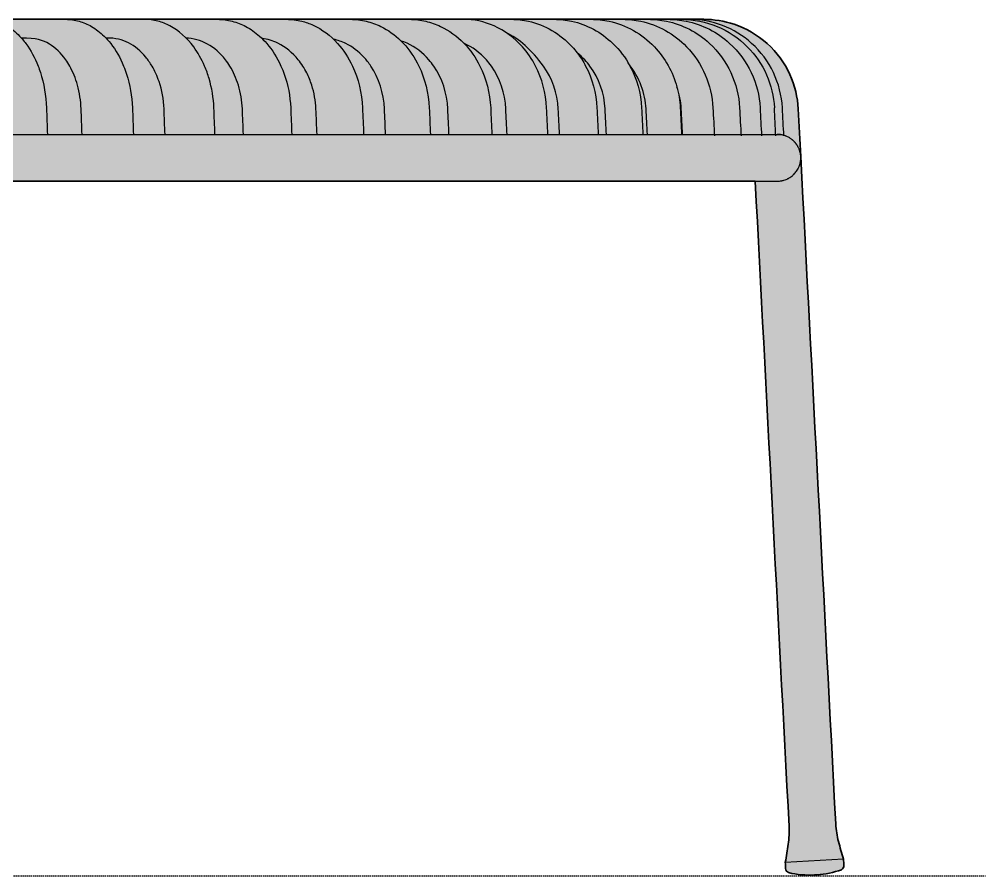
# Model space of a CAD drawing. Header units: millimetres. Extents: x -660 to 3082, y -1324 to 861.
# Drawn here: x 525 to 1042, y 0 to 458 of the extents above; entities that cross this region are included whole.
import ezdxf

# ---------------------------------------------------------------- set-up
doc = ezdxf.new("R2010")
doc.units = ezdxf.units.MM
doc.linetypes.add('Dots', pattern=[1, 0, -1])
doc.layers.add('Blocks', color=7, linetype='Continuous')
doc.layers.add('Blocks$Fill', color=7, linetype='Continuous', true_color=0xffffff)
for name, color, linetype, lineweight, true_color in [('Blocks$Inner', 7, 'Continuous', 25, 0x007f00), ('Blocks$Outline', 7, 'Continuous', 35, 0xff3f3f), ('Groud', 7, 'Dots', 25, 0x243775)]:
    doc.layers.add(name, color=color, linetype=linetype, lineweight=lineweight, true_color=true_color)

# ---------------------------------------------------------------- blocks, each defined once
blk = doc.blocks.new('Palissade Park Bench w Middle Leg Side')
at = {"layer": 'Blocks$Fill'}
h = blk.add_hatch(color=256, dxfattribs=at)
h.paths.add_polyline_path([(912.81, 7.1), (912.99, 3.75), (912.99, 3.71), (913, 3.67), (913, 3.62), (913.01, 3.58), (913.01, 3.54), (913.02, 3.49), (913.03, 3.45), (913.03, 3.41), (913.04, 3.37), (913.05, 3.32), (913.06, 3.28), (913.07, 3.24), (913.09, 3.2), (913.1, 3.16), (913.11, 3.12), (913.13, 3.08), (913.14, 3.04), (913.16, 2.99), (913.17, 2.95), (913.19, 2.92), (913.21, 2.88), (913.23, 2.84), (913.25, 2.8), (913.27, 2.76), (913.31, 2.68), (913.35, 2.61), (913.4, 2.54), (913.45, 2.47), (913.5, 2.4), (913.56, 2.33), (913.61, 2.26), (913.67, 2.2), (913.7, 2.17), (913.73, 2.14), (913.76, 2.11), (913.79, 2.08), (913.83, 2.05), (913.86, 2.02), (913.89, 1.99), (913.93, 1.97), (913.96, 1.94), (914, 1.91), (914.03, 1.89), (914.07, 1.86), (914.1, 1.84), (914.14, 1.82), (914.18, 1.79), (914.21, 1.77), (914.25, 1.75), (914.29, 1.73), (914.33, 1.71), (914.37, 1.69), (914.41, 1.67), (914.45, 1.66), (914.49, 1.64), (914.53, 1.62), (915.38, 1.42), (916.24, 1.24), (917.1, 1.08), (917.97, 0.93), (918.83, 0.8), (919.7, 0.68), (920.57, 0.58), (921.45, 0.5), (922.32, 0.44), (923.2, 0.39), (924.07, 0.35), (924.95, 0.33), (925.83, 0.33), (926.71, 0.35), (927.58, 0.38), (928.46, 0.43), (929.62, 0.49), (929.62, 0.49), (929.68, 0.5), (930.52, 0.55), (931.36, 0.62), (932.2, 0.71), (933.04, 0.81), (933.87, 0.93), (934.71, 1.06), (935.54, 1.2), (936.36, 1.36), (937.19, 1.54), (938.01, 1.73), (938.83, 1.94), (939.64, 2.16), (940.45, 2.39), (941.26, 2.64), (942.06, 2.91), (942.85, 3.19), (942.89, 3.21), (942.93, 3.23), (942.97, 3.25), (943, 3.27), (943.04, 3.3), (943.08, 3.32), (943.11, 3.35), (943.15, 3.37), (943.18, 3.4), (943.22, 3.42), (943.25, 3.45), (943.28, 3.48), (943.32, 3.51), (943.35, 3.54), (943.38, 3.57), (943.41, 3.6), (943.44, 3.63), (943.47, 3.66), (943.5, 3.69), (943.53, 3.72), (943.56, 3.75), (943.59, 3.79), (943.61, 3.82), (943.64, 3.86), (943.69, 3.92), (943.74, 4), (943.79, 4.07), (943.83, 4.14), (943.87, 4.22), (943.91, 4.3), (943.95, 4.38), (943.98, 4.46), (944, 4.5), (944.01, 4.54), (944.03, 4.58), (944.04, 4.62), (944.05, 4.66), (944.06, 4.7), (944.07, 4.74), (944.08, 4.79), (944.09, 4.83), (944.1, 4.87), (944.11, 4.91), (944.12, 4.96), (944.13, 5), (944.13, 5.04), (944.14, 5.09), (944.14, 5.13), (944.14, 5.17), (944.15, 5.22), (944.15, 5.26), (944.15, 5.3), (944.15, 5.35), (944.15, 5.39), (944.15, 5.43), (944.14, 5.48), (943.96, 8.84), (943.22, 11.19), (941.26, 18.22), (940.97, 19.37), (940.71, 20.53), (940.48, 21.69), (940.28, 22.87), (940.11, 24.05), (939.96, 25.25), (939.85, 26.45), (939.77, 27.66), (921.07, 384.62), (919.73, 410.17), (919.65, 411.34), (919.55, 412.51), (919.42, 413.68), (919.27, 414.85), (919.08, 416.01), (918.87, 417.17), (918.63, 418.33), (918.36, 419.48), (918.07, 420.63), (917.75, 421.78), (917.4, 422.92), (917.02, 424.06), (916.61, 425.19), (916.17, 426.32), (915.71, 427.44), (915.21, 428.55), (914.66, 429.71), (914.08, 430.86), (913.48, 431.99), (912.84, 433.11), (912.18, 434.21), (911.49, 435.29), (910.77, 436.35), (910.02, 437.4), (909.25, 438.42), (908.45, 439.43), (907.62, 440.42), (906.77, 441.39), (905.89, 442.34), (904.98, 443.26), (904.05, 444.17), (903.09, 445.06), (902.11, 445.92), (901.11, 446.75), (900.09, 447.55), (899.05, 448.33), (898, 449.08), (896.93, 449.8), (895.85, 450.49), (894.75, 451.15), (893.63, 451.78), (892.5, 452.39), (891.35, 452.96), (890.19, 453.51), (889.01, 454.02), (887.82, 454.51), (886.62, 454.96), (885.4, 455.39), (884.41, 455.71), (883.42, 456.01), (882.42, 456.29), (881.42, 456.55), (880.41, 456.79), (879.41, 457.01), (878.4, 457.2), (877.39, 457.38), (876.38, 457.53), (875.37, 457.66), (874.36, 457.77), (873.35, 457.87), (872.34, 457.94), (871.32, 457.99), (870.31, 458.02), (869.3, 458.03), (861.67, 458.03), (861.38, 458.03), (857.6, 458.03), (857.29, 458.03), (850.3, 458.03), (849.98, 458.03), (839.8, 458.03), (839.49, 458.03), (833.67, 458.03), (826.15, 458.03), (825.85, 458.03), (818.6, 458.03), (809.08, 458.03), (789.23, 458.03), (779.2, 458.03), (766.65, 458.03), (766.37, 458.03), (754.98, 458.03), (740.81, 458.03), (740.54, 458.03), (727.83, 458.03), (680.31, 458.03), (646.07, 458.03), (629.61, 458.03), (609.45, 458.03), (609.2, 458.03), (569.81, 458.03), (551.07, 458.03), (528.22, 458.03), (527.99, 458.03), (508.19, 458.03), (484.08, 458.03), (483.87, 458.03), (463.06, 458.03), (437.76, 458.03), (437.57, 458.03), (366.55, 458.03), (339.1, 458.03), (338.92, 458.03), (96.14, 458.03), (95.7, 458.02), (95.25, 458.01), (94.81, 457.99), (94.37, 457.96), (93.93, 457.92), (93.49, 457.87), (93.05, 457.81), (92.61, 457.74), (92.18, 457.67), (91.75, 457.59), (91.31, 457.49), (90.88, 457.39), (90.46, 457.28), (90.03, 457.17), (89.6, 457.04), (89.18, 456.91), (88.78, 456.77), (88.38, 456.63), (87.98, 456.48), (87.58, 456.32), (87.19, 456.16), (86.8, 455.98), (86.04, 455.62), (85.28, 455.23), (84.54, 454.82), (83.81, 454.38), (83.1, 453.91), (82.55, 453.53), (82.01, 453.14), (81.47, 452.73), (80.95, 452.31), (80.43, 451.87), (79.93, 451.42), (79.43, 450.97), (78.95, 450.5), (78.41, 449.95), (77.88, 449.39), (77.37, 448.82), (76.87, 448.24), (76.37, 447.64), (75.89, 447.03), (75.42, 446.41), (74.96, 445.77), (74.42, 444.99), (73.9, 444.18), (73.18, 443.03), (72.5, 441.84), (71.87, 440.66), (71.26, 439.45), (70.68, 438.21), (70.12, 436.95), (69.58, 435.61), (69.06, 434.25), (68.38, 432.29), (67.76, 430.28), (67.19, 428.23), (66.68, 426.13), (66.25, 424.11), (65.86, 422.06), (65.53, 419.98), (65.25, 417.88), (65.04, 415.89), (64.87, 413.88), (64.75, 411.87), (64.67, 409.84), (54.65, 27.33), (54.6, 26.13), (54.52, 24.94), (54.41, 23.75), (54.27, 22.56), (54.1, 21.38), (53.9, 20.21), (53.67, 19.04), (51.12, 8.37), (51.05, 4.99), (51.05, 4.95), (51.05, 4.91), (51.05, 4.86), (51.05, 4.82), (51.06, 4.78), (51.06, 4.73), (51.06, 4.69), (51.07, 4.65), (51.07, 4.6), (51.08, 4.56), (51.09, 4.52), (51.09, 4.48), (51.1, 4.43), (51.11, 4.39), (51.12, 4.35), (51.13, 4.31), (51.15, 4.26), (51.16, 4.22), (51.17, 4.18), (51.19, 4.14), (51.2, 4.1), (51.22, 4.06), (51.23, 4.02), (51.25, 3.98), (51.29, 3.9), (51.32, 3.82), (51.37, 3.75), (51.41, 3.67), (51.46, 3.6), (51.5, 3.53), (51.56, 3.46), (51.61, 3.39), (51.64, 3.36), (51.67, 3.32), (51.69, 3.29), (51.72, 3.26), (51.75, 3.23), (51.78, 3.2), (51.81, 3.17), (51.85, 3.14), (51.88, 3.11), (51.91, 3.08), (51.94, 3.05), (51.98, 3.03), (52.01, 3), (52.05, 2.97), (52.08, 2.95), (52.12, 2.92), (52.15, 2.9), (52.19, 2.88), (52.23, 2.85), (52.26, 2.83), (52.3, 2.81), (52.34, 2.79), (52.38, 2.77), (52.42, 2.75), (53.22, 2.5), (54.03, 2.26), (54.85, 2.04), (55.66, 1.83), (56.48, 1.64), (57.31, 1.46), (58.14, 1.29), (58.97, 1.15), (59.8, 1.01), (60.63, 0.89), (61.47, 0.79), (62.31, 0.7), (63.15, 0.63), (63.99, 0.57), (64.83, 0.53), (65.67, 0.51), (65.67, 0.51), (65.74, 0.5), (66.9, 0.48), (67.78, 0.46), (68.65, 0.46), (69.53, 0.47), (70.41, 0.5), (71.28, 0.55), (72.16, 0.61), (73.03, 0.69), (73.9, 0.79), (74.77, 0.9), (75.64, 1.03), (76.51, 1.17), (77.37, 1.33), (78.23, 1.51), (79.08, 1.7), (79.93, 1.91), (80.78, 2.14), (80.82, 2.16), (80.86, 2.17), (80.9, 2.19), (80.94, 2.21), (80.98, 2.23), (81.02, 2.25), (81.05, 2.28), (81.09, 2.3), (81.13, 2.32), (81.16, 2.35), (81.2, 2.37), (81.23, 2.4), (81.27, 2.42), (81.3, 2.45), (81.34, 2.47), (81.37, 2.5), (81.4, 2.53), (81.44, 2.56), (81.47, 2.59), (81.5, 2.62), (81.53, 2.65), (81.56, 2.68), (81.59, 2.71), (81.62, 2.74), (81.67, 2.81), (81.73, 2.88), (81.78, 2.95), (81.83, 3.02), (81.88, 3.09), (81.92, 3.16), (81.96, 3.24), (82, 3.32), (82.02, 3.36), (82.04, 3.4), (82.06, 3.44), (82.07, 3.48), (82.09, 3.52), (82.1, 3.56), (82.12, 3.6), (82.13, 3.64), (82.14, 3.68), (82.16, 3.72), (82.17, 3.76), (82.18, 3.81), (82.19, 3.85), (82.2, 3.89), (82.21, 3.93), (82.21, 3.98), (82.22, 4.02), (82.23, 4.06), (82.23, 4.1), (82.24, 4.15), (82.24, 4.19), (82.24, 4.23), (82.24, 4.28), (82.24, 4.32), (82.32, 7.67), (82.32, 7.67), (82.13, 7.67), (80.38, 17.17), (80.18, 18.35), (80.01, 19.53), (79.87, 20.72), (79.76, 21.91), (79.68, 23.1), (79.64, 24.29), (79.62, 25.48), (79.64, 26.67), (88.67, 371.46), (285.71, 371.46), (294.75, 26.67), (294.76, 25.48), (294.75, 24.28), (294.7, 23.09), (294.62, 21.9), (294.51, 20.71), (294.37, 19.52), (294.2, 18.34), (294, 17.17), (292.16, 7.49), (292.24, 4.14), (292.25, 4.1), (292.25, 4.05), (292.25, 4.01), (292.25, 3.97), (292.26, 3.92), (292.26, 3.88), (292.27, 3.84), (292.28, 3.79), (292.28, 3.75), (292.29, 3.71), (292.3, 3.67), (292.31, 3.62), (292.32, 3.58), (292.34, 3.54), (292.35, 3.5), (292.36, 3.46), (292.37, 3.42), (292.39, 3.38), (292.4, 3.34), (292.42, 3.3), (292.44, 3.26), (292.45, 3.22), (292.47, 3.18), (292.49, 3.14), (292.53, 3.06), (292.57, 2.99), (292.62, 2.91), (292.66, 2.84), (292.71, 2.77), (292.77, 2.7), (292.82, 2.63), (292.88, 2.57), (292.91, 2.53), (292.94, 2.5), (292.97, 2.47), (293, 2.44), (293.03, 2.41), (293.06, 2.38), (293.09, 2.35), (293.13, 2.33), (293.16, 2.3), (293.19, 2.27), (293.23, 2.25), (293.26, 2.22), (293.3, 2.19), (293.34, 2.17), (293.37, 2.15), (293.41, 2.12), (293.45, 2.1), (293.48, 2.08), (293.52, 2.06), (293.56, 2.04), (293.6, 2.02), (293.64, 2), (293.68, 1.98), (293.72, 1.96), (294.57, 1.74), (295.42, 1.54), (296.28, 1.35), (297.14, 1.17), (298, 1.02), (298.86, 0.88), (299.73, 0.75), (300.6, 0.64), (301.48, 0.55), (302.35, 0.48), (303.22, 0.42), (304.1, 0.38), (304.98, 0.35), (305.85, 0.34), (306.73, 0.35), (307.61, 0.37), (308.77, 0.4), (308.77, 0.4), (308.83, 0.4), (309.68, 0.43), (310.52, 0.48), (311.36, 0.54), (312.2, 0.62), (313.04, 0.71), (313.87, 0.81), (314.71, 0.94), (315.54, 1.07), (316.37, 1.23), (317.19, 1.39), (318.02, 1.58), (318.84, 1.77), (319.65, 1.98), (320.47, 2.21), (321.27, 2.45), (322.08, 2.71), (322.12, 2.73), (322.15, 2.75), (322.19, 2.77), (322.23, 2.79), (322.27, 2.81), (322.31, 2.84), (322.34, 2.86), (322.38, 2.88), (322.41, 2.91), (322.45, 2.93), (322.48, 2.96), (322.52, 2.99), (322.55, 3.01), (322.58, 3.04), (322.62, 3.07), (322.65, 3.1), (322.68, 3.13), (322.71, 3.16), (322.74, 3.19), (322.77, 3.22), (322.8, 3.25), (322.83, 3.29), (322.86, 3.32), (322.88, 3.35), (322.94, 3.42), (322.99, 3.49), (323.04, 3.56), (323.08, 3.64), (323.13, 3.71), (323.17, 3.79), (323.21, 3.87), (323.24, 3.94), (323.26, 3.98), (323.27, 4.02), (323.29, 4.06), (323.3, 4.11), (323.32, 4.15), (323.33, 4.19), (323.34, 4.23), (323.35, 4.27), (323.37, 4.31), (323.38, 4.36), (323.38, 4.4), (323.39, 4.44), (323.4, 4.48), (323.41, 4.53), (323.41, 4.57), (323.42, 4.61), (323.42, 4.65), (323.43, 4.7), (323.43, 4.74), (323.43, 4.78), (323.43, 4.83), (323.44, 4.87), (323.44, 4.92), (323.43, 4.96), (323.35, 8.33), (320.98, 17.87), (320.71, 19.04), (320.48, 20.21), (320.28, 21.39), (320.11, 22.57), (319.97, 23.76), (319.86, 24.95), (319.78, 26.14), (319.74, 27.33), (310.72, 371.46), (452.63, 371.46), (434.61, 27.66), (434.53, 26.45), (434.42, 25.25), (434.28, 24.05), (434.11, 22.87), (433.91, 21.69), (433.67, 20.53), (433.41, 19.37), (433.12, 18.22), (431.85, 13.53), (431.16, 11.19), (430.43, 8.84), (430.24, 5.48), (430.24, 5.43), (430.24, 5.39), (430.24, 5.35), (430.24, 5.3), (430.24, 5.26), (430.24, 5.22), (430.24, 5.17), (430.24, 5.13), (430.25, 5.09), (430.25, 5.04), (430.26, 5), (430.27, 4.96), (430.27, 4.91), (430.28, 4.87), (430.29, 4.83), (430.3, 4.79), (430.31, 4.74), (430.32, 4.7), (430.33, 4.66), (430.35, 4.62), (430.36, 4.58), (430.37, 4.54), (430.39, 4.5), (430.4, 4.46), (430.44, 4.38), (430.47, 4.3), (430.51, 4.22), (430.55, 4.14), (430.6, 4.07), (430.64, 4), (430.69, 3.92), (430.74, 3.86), (430.77, 3.82), (430.8, 3.79), (430.83, 3.75), (430.85, 3.72), (430.88, 3.69), (430.91, 3.66), (430.94, 3.63), (430.97, 3.6), (431, 3.57), (431.04, 3.54), (431.07, 3.51), (431.1, 3.48), (431.13, 3.45), (431.17, 3.42), (431.2, 3.4), (431.24, 3.37), (431.27, 3.35), (431.31, 3.32), (431.34, 3.3), (431.38, 3.27), (431.42, 3.25), (431.46, 3.23), (431.49, 3.21), (431.53, 3.19), (432.33, 2.91), (433.13, 2.64), (433.93, 2.39), (434.74, 2.16), (435.56, 1.94), (436.37, 1.73), (437.2, 1.54), (438.02, 1.36), (438.85, 1.2), (439.68, 1.06), (440.51, 0.93), (441.35, 0.81), (442.18, 0.71), (443.02, 0.62), (443.86, 0.55), (444.7, 0.5), (444.7, 0.5), (444.77, 0.49), (445.93, 0.43), (446.8, 0.38), (447.68, 0.35), (448.56, 0.33), (449.43, 0.33), (450.31, 0.35), (451.19, 0.39), (452.06, 0.44), (452.94, 0.5), (453.81, 0.58), (454.68, 0.68), (455.55, 0.8), (456.42, 0.93), (457.28, 1.08), (458.14, 1.24), (459, 1.42), (459.86, 1.62), (459.9, 1.64), (459.94, 1.66), (459.98, 1.67), (460.02, 1.69), (460.06, 1.71), (460.1, 1.73), (460.13, 1.75), (460.17, 1.77), (460.21, 1.79), (460.25, 1.82), (460.28, 1.84), (460.32, 1.86), (460.35, 1.89), (460.39, 1.91), (460.42, 1.94), (460.46, 1.97), (460.49, 1.99), (460.53, 2.02), (460.56, 2.05), (460.59, 2.08), (460.62, 2.11), (460.65, 2.14), (460.68, 2.17), (460.71, 2.2), (460.77, 2.26), (460.83, 2.33), (460.88, 2.4), (460.94, 2.47), (460.98, 2.54), (461.03, 2.61), (461.08, 2.68), (461.12, 2.76), (461.14, 2.8), (461.16, 2.84), (461.18, 2.88), (461.19, 2.92), (461.21, 2.95), (461.23, 2.99), (461.24, 3.04), (461.26, 3.08), (461.27, 3.12), (461.29, 3.16), (461.3, 3.2), (461.31, 3.24), (461.32, 3.28), (461.33, 3.32), (461.34, 3.37), (461.35, 3.41), (461.36, 3.45), (461.37, 3.49), (461.37, 3.54), (461.38, 3.58), (461.38, 3.62), (461.39, 3.67), (461.39, 3.71), (461.39, 3.75), (461.58, 7.1), (460.07, 16.81), (459.9, 17.98), (459.76, 19.16), (459.65, 20.34), (459.58, 21.54), (459.53, 22.73), (459.51, 23.93), (459.53, 25.14), (459.58, 26.35), (477.66, 371.46), (896.72, 371.46), (914.81, 26.35), (914.86, 25.16), (914.87, 23.98), (914.86, 22.79), (914.81, 21.59), (914.74, 20.4), (914.63, 19.2), (914.49, 18.01), (914.31, 16.81)], flags=0)
h.paths.add_polyline_path([(439.61, 419.25), (439.32, 418.14), (439.05, 417.02), (438.82, 415.89), (438.62, 414.75), (438.45, 413.6), (438.31, 412.45), (438.21, 411.29), (438.13, 410.12), (437.45, 396.46), (424.46, 396.46), (425.12, 410.12), (425.17, 410.97), (425.24, 411.81), (425.32, 412.65), (425.42, 413.49), (425.54, 414.32), (425.67, 415.15), (425.82, 415.98), (425.98, 416.8), (426.16, 417.61), (426.35, 418.42), (426.56, 419.23), (426.79, 420.03), (427.03, 420.82), (427.29, 421.61), (427.56, 422.39), (427.85, 423.16), (428.15, 423.93), (428.46, 424.69), (428.79, 425.45), (429.14, 426.2), (429.5, 426.93), (429.87, 427.66), (430.26, 428.39), (430.67, 429.1), (431.08, 429.81), (431.51, 430.5), (431.96, 431.19), (432.42, 431.87), (432.89, 432.54), (433.37, 433.19), (433.87, 433.84), (434.39, 434.48), (434.75, 433.79), (435.11, 433.09), (435.46, 432.39), (435.79, 431.67), (436.42, 430.23), (437, 428.76), (437.54, 427.25), (438.04, 425.71), (438.5, 424.13), (438.91, 422.53), (439.28, 420.9)], flags=0)
h.paths.add_polyline_path([(478.97, 396.46), (479.62, 408.86), (479.66, 409.43), (479.71, 410), (479.77, 410.57), (479.84, 411.13), (479.93, 411.7), (480.02, 412.26), (480.13, 412.81), (480.26, 413.37), (480.39, 413.92), (480.54, 414.47), (480.7, 415.01), (480.87, 415.55), (481.05, 416.09), (481.25, 416.62), (481.45, 417.15), (481.67, 417.68), (481.91, 418.2), (482.15, 418.71), (482.41, 419.22), (482.68, 419.73), (482.96, 420.23), (483.26, 420.73), (483.56, 421.22), (483.88, 421.71), (484.21, 422.19), (484.55, 422.66), (484.91, 423.13), (485.28, 423.59), (485.66, 424.05), (486.05, 424.49), (486.46, 424.94), (486.87, 425.37), (487.15, 424.47), (487.41, 423.56), (487.66, 422.65), (487.89, 421.72), (488.31, 419.85), (488.67, 417.95), (488.96, 416.02), (489.19, 414.08), (489.36, 412.11), (489.46, 410.14), (489.94, 396.46)], flags=0)
h.paths.add_polyline_path([(373.52, 396.46), (374.14, 410.13), (374.19, 411.01), (374.26, 411.88), (374.34, 412.76), (374.44, 413.62), (374.55, 414.49), (374.68, 415.35), (374.83, 416.21), (374.99, 417.06), (375.17, 417.91), (375.36, 418.75), (375.57, 419.58), (375.79, 420.41), (376.03, 421.24), (376.29, 422.06), (376.56, 422.87), (376.85, 423.67), (377.15, 424.47), (377.46, 425.26), (377.79, 426.04), (378.14, 426.81), (378.5, 427.57), (378.87, 428.33), (379.26, 429.08), (379.67, 429.81), (380.08, 430.54), (380.52, 431.26), (380.96, 431.97), (381.42, 432.66), (381.89, 433.35), (382.38, 434.02), (382.88, 434.69), (383.4, 435.34), (383.76, 434.65), (384.11, 433.95), (384.45, 433.24), (384.79, 432.52), (385.11, 431.78), (385.43, 431.03), (386.02, 429.49), (386.58, 427.9), (387.09, 426.27), (387.56, 424.6), (387.99, 422.89), (388.32, 421.36), (388.62, 419.8), (388.89, 418.22), (389.11, 416.63), (389.29, 415.02), (389.44, 413.41), (389.55, 411.78), (390.04, 396.46)], flags=0)
h.paths.add_polyline_path([(334.31, 426.59), (334.79, 424.77), (335.22, 422.91), (335.54, 421.37), (335.81, 419.81), (336.06, 418.23), (336.26, 416.64), (336.44, 415.03), (336.57, 413.41), (336.67, 411.78), (337.13, 396.46), (330.1, 396.46), (330.68, 410.13), (330.74, 411.22), (330.82, 412.3), (330.92, 413.37), (331.05, 414.44), (331.2, 415.5), (331.38, 416.56), (331.57, 417.6), (331.79, 418.64), (332.03, 419.67), (332.29, 420.69), (332.58, 421.7), (332.88, 422.7), (333.21, 423.69), (333.56, 424.67), (333.92, 425.63)], flags=0)
h.paths.add_polyline_path([(279.87, 396.46), (279.64, 396.46), (280.18, 410.13), (280.25, 411.52), (280.36, 412.91), (280.5, 414.29), (280.69, 415.69), (280.91, 417.09), (281.18, 418.51), (281.48, 419.94), (281.83, 421.39), (281.24, 418.1), (281.02, 416.66), (280.84, 415.33), (280.69, 414.08), (280.58, 412.9), (280.5, 411.75), (280.45, 410.63)], flags=0)
h.paths.add_polyline_path([(251.95, 396.46), (252.54, 411.77), (252.67, 413.39), (252.85, 415), (253.07, 416.6), (253.34, 418.19), (253.65, 419.76), (254.01, 421.32), (254.41, 422.85), (254.78, 424.09), (255.17, 425.31), (255.59, 426.51), (256.05, 427.71), (256.54, 428.91), (257.07, 430.1), (257.63, 431.29), (258.23, 432.49), (257.54, 430.73), (256.96, 429.17), (256.48, 427.73), (256.05, 426.35), (255.53, 424.45), (255.06, 422.53), (254.65, 420.58), (254.3, 418.62), (254.01, 416.64), (253.78, 414.65), (253.61, 412.65), (253.5, 410.63), (252.95, 396.46)], flags=0)
h.paths.add_polyline_path([(224.48, 396.46), (222.71, 396.46), (223.27, 411.77), (223.39, 413.39), (223.56, 415.01), (223.77, 416.61), (224.02, 418.2), (224.32, 419.77), (224.66, 421.33), (225.04, 422.86), (225.42, 424.23), (225.84, 425.57), (226.28, 426.88), (226.76, 428.17), (227.27, 429.43), (227.8, 430.66), (228.37, 431.86), (228.97, 433.03), (229.73, 433.03), (229.09, 431.4), (228.49, 429.74), (227.94, 428.05), (227.43, 426.33), (226.93, 424.44), (226.49, 422.52), (226.1, 420.57), (225.77, 418.61), (225.49, 416.64), (225.27, 414.64), (225.11, 412.64), (225.01, 410.63)], flags=0)
h.paths.add_polyline_path([(194.54, 396.46), (192, 396.46), (192.53, 411.77), (192.64, 413.4), (192.8, 415.02), (193, 416.62), (193.24, 418.21), (193.52, 419.78), (193.84, 421.34), (194.2, 422.88), (194.56, 424.24), (194.94, 425.58), (195.36, 426.89), (195.81, 428.18), (196.29, 429.44), (196.79, 430.66), (197.32, 431.86), (197.88, 433.03), (199.5, 433.03), (199.5, 433.03), (199.5, 433.03), (199.5, 433.03), (199.5, 433.03), (199.5, 433.03), (199.5, 433.03), (199.5, 433.03), (199.5, 433.03), (199.5, 433.03), (199.5, 433.03), (199.5, 433.03), (199.5, 433.03), (199.5, 433.03), (199.5, 433.03), (199.5, 433.03), (199.5, 433.03), (199.5, 433.03), (199.5, 433.03), (199.5, 433.03), (199.5, 433.03), (199.5, 433.03), (199.5, 433.03), (199.5, 433.03), (199.5, 433.03), (199.5, 433.03), (198.88, 431.36), (198.3, 429.65), (197.95, 428.53), (197.62, 427.39), (197.3, 426.25), (197.01, 425.09), (196.74, 423.93), (196.48, 422.75), (196.03, 420.38), (195.66, 417.97), (195.37, 415.54), (195.16, 413.09), (195.03, 410.63)], flags=0)
h.paths.add_polyline_path([(159.91, 396.46), (160.4, 411.78), (160.51, 413.41), (160.66, 415.02), (160.85, 416.63), (161.07, 418.22), (161.33, 419.8), (161.63, 421.36), (161.97, 422.89), (162.3, 424.25), (162.66, 425.59), (163.05, 426.9), (163.47, 428.18), (163.91, 429.44), (164.38, 430.67), (164.88, 431.86), (165.4, 433.03), (167.87, 433.03), (167.3, 431.4), (166.77, 429.73), (166.27, 428.03), (165.82, 426.31), (165.37, 424.41), (164.98, 422.49), (164.63, 420.56), (164.34, 418.6), (164.09, 416.62), (163.9, 414.63), (163.76, 412.63), (163.66, 410.63), (163.2, 396.46)], flags=0)
h.paths.add_polyline_path([(130.55, 396.46), (126.53, 396.46), (126.99, 411.78), (127.09, 413.41), (127.23, 415.03), (127.4, 416.64), (127.61, 418.23), (127.85, 419.81), (128.13, 421.37), (128.44, 422.91), (128.75, 424.27), (129.08, 425.6), (129.44, 426.91), (129.83, 428.19), (130.24, 429.45), (130.67, 430.67), (131.13, 431.86), (131.61, 433.03), (134.92, 433.03), (134.38, 431.39), (133.88, 429.72), (133.42, 428.02), (133, 426.29), (132.58, 424.4), (132.21, 422.48), (131.89, 420.54), (131.62, 418.59), (131.39, 416.62), (131.21, 414.63), (131.07, 412.63), (130.99, 410.62)], flags=0)
h.paths.add_polyline_path([(96.69, 396.46), (91.13, 396.46), (89.33, 396.46), (89.66, 409.19), (89.72, 410.63), (89.8, 412.07), (89.92, 413.49), (90.08, 414.9), (90.27, 416.36), (90.5, 417.8), (90.76, 419.19), (91.05, 420.56), (91.38, 421.92), (91.74, 423.23), (92.13, 424.48), (92.54, 425.67), (92.84, 426.45), (93.15, 427.2), (93.45, 427.88), (93.75, 428.53), (94.05, 429.13), (94.36, 429.7), (94.66, 430.23), (94.96, 430.72), (95.17, 431.04), (95.38, 431.34), (95.56, 431.59), (95.73, 431.82), (95.9, 432.03), (96.07, 432.23), (96.19, 432.36), (96.3, 432.49), (96.41, 432.6), (96.55, 432.74), (96.64, 432.83), (96.72, 432.9), (96.8, 432.97), (96.87, 433.03), (96.89, 433.04), (96.91, 433.06), (96.93, 433.08), (96.95, 433.09), (96.97, 433.11), (97, 433.12), (97.02, 433.14), (97.04, 433.15), (97.06, 433.16), (97.09, 433.17), (97.11, 433.19), (97.13, 433.2), (97.16, 433.21), (97.18, 433.22), (97.21, 433.23), (97.23, 433.24), (97.28, 433.26), (97.33, 433.28), (97.38, 433.29), (97.43, 433.3), (97.48, 433.32), (97.54, 433.33), (97.59, 433.34), (97.65, 433.35), (97.7, 433.35), (97.76, 433.36), (97.81, 433.36), (97.87, 433.37), (97.93, 433.37), (97.99, 433.37), (98.1, 433.37), (98.22, 433.36), (98.35, 433.35), (98.47, 433.34), (98.6, 433.33), (98.85, 433.29), (99.92, 433.12), (100.19, 433.08), (100.33, 433.06), (100.47, 433.05), (100.6, 433.04), (100.74, 433.03), (100.24, 431.39), (99.78, 429.72), (99.35, 428.01), (98.95, 426.28), (98.57, 424.38), (98.23, 422.47), (97.93, 420.53), (97.67, 418.58), (97.46, 416.61), (97.29, 414.62), (97.17, 412.63), (97.09, 410.62)], flags=0)
at = {"layer": 'Blocks$Inner'}
for points in [[(508.19, 458.03), (500.09, 458.03), (491.98, 458.03), (483.87, 458.03)], [(527.99, 458.03), (521.39, 458.03), (514.79, 458.03), (508.19, 458.03)], [(527.99, 458.03), (530.39, 458.03), (532.77, 457.69), (535.1, 457.03)], [(551.07, 458.03), (543.38, 458.03), (535.68, 458.03), (527.99, 458.03)], [(569.81, 458.03), (563.56, 458.03), (557.32, 458.03), (551.07, 458.03)], [(569.81, 458.03), (577.07, 458.03), (584.32, 458.03), (591.58, 458.03)], [(577.26, 457.03), (574.81, 457.69), (572.32, 458.03), (569.81, 458.03)], [(583.68, 454.47), (581.6, 455.58), (579.45, 456.43), (577.26, 457.03)], [(591.58, 458.03), (597.46, 458.03), (603.33, 458.03), (609.2, 458.03)], [(609.2, 458.03), (611.82, 458.03), (614.43, 457.69), (616.99, 457.03)], [(609.2, 458.03), (616.01, 458.03), (622.81, 458.03), (629.61, 458.03)], [(629.61, 458.03), (635.1, 458.03), (640.59, 458.03), (646.07, 458.03)], [(646.07, 458.03), (652.4, 458.03), (658.73, 458.03), (665.06, 458.03)], [(646.07, 458.03), (648.8, 458.03), (651.51, 457.69), (654.16, 457.03)], [(665.06, 458.03), (670.15, 458.03), (675.23, 458.03), (680.31, 458.03)], [(697.83, 458.03), (691.99, 458.03), (686.15, 458.03), (680.31, 458.03)], [(680.31, 458.03), (683.13, 458.03), (685.94, 457.69), (688.69, 457.03)], [(711.83, 458.03), (707.17, 458.03), (702.5, 458.03), (697.83, 458.03)], [(727.83, 458.03), (722.5, 458.03), (717.16, 458.03), (711.83, 458.03)], [(711.83, 458.03), (714.74, 458.03), (717.64, 457.69), (720.48, 457.03)], [(740.54, 458.03), (736.3, 458.03), (732.07, 458.03), (727.83, 458.03)], [(740.54, 458.03), (745.35, 458.03), (750.17, 458.03), (754.98, 458.03)], [(754.98, 458.03), (758.77, 458.03), (762.57, 458.03), (766.37, 458.03)], [(766.37, 458.03), (769.45, 458.03), (772.5, 457.69), (775.47, 457.03)], [(766.37, 458.03), (770.64, 458.03), (774.92, 458.03), (779.2, 458.03)], [(779.2, 458.03), (782.54, 458.03), (785.89, 458.03), (789.23, 458.03)], [(789.23, 458.03), (792.96, 458.03), (796.69, 458.03), (800.42, 458.03)], [(789.23, 458.03), (792.38, 458.03), (795.5, 457.69), (798.53, 457.03)], [(800.42, 458.03), (803.31, 458.03), (806.19, 458.03), (809.08, 458.03)], [(809.08, 458.03), (812.25, 458.03), (815.42, 458.03), (818.6, 458.03)], [(809.08, 458.03), (812.28, 458.03), (815.45, 457.69), (818.55, 457.03)], [(818.6, 458.03), (821.01, 458.03), (823.43, 458.03), (825.85, 458.03)], [(825.85, 458.03), (829.1, 458.03), (832.32, 457.69), (835.46, 457.03)], [(825.85, 458.03), (828.45, 458.03), (831.06, 458.03), (833.67, 458.03)], [(833.67, 458.03), (835.61, 458.03), (837.55, 458.03), (839.49, 458.03)], [(839.49, 458.03), (842.79, 458.03), (846.05, 457.69), (849.23, 457.03)], [(861.38, 458.03), (843.57, 458.03), (841.53, 458.03), (839.49, 458.03)], [(849.98, 458.03), (853.31, 458.03), (856.6, 457.69), (859.82, 457.03)], [(861.38, 458.03), (864.02, 458.03), (866.66, 458.03), (869.3, 458.03)], [(596.36, 443.27), (592.76, 448.12), (588.45, 451.93), (583.68, 454.47)], [(783.43, 433.03), (777.14, 441.65), (770.45, 447.65), (763.37, 451.01)], [(503.24, 449.03), (503.64, 448.61), (504.33, 447.85), (504.72, 447.41)], [(519.15, 444.82), (515.78, 446.88), (512.18, 447.96), (503.99, 448.02)], [(527.88, 436.44), (525.35, 440.01), (522.39, 442.85), (519.15, 444.82)], [(561.5, 445.43), (558.16, 447.15), (554.63, 448.03), (549.4, 448.03)], [(570.69, 437.86), (567.98, 441.13), (564.87, 443.7), (561.5, 445.43)], [(602.22, 433.03), (600.61, 436.76), (598.64, 440.2), (596.36, 443.27)], [(801.48, 440.09), (803.18, 437.87), (804.69, 435.51), (806, 433.03)], [(530.03, 433.03), (529.36, 434.22), (528.64, 435.36), (527.88, 436.44)], [(574.06, 433.03), (573.04, 434.76), (571.91, 436.38), (570.69, 437.86)], [(838.36, 410.12), (837.95, 418.49), (835.04, 426.5), (828.75, 434.74)], [(534.18, 422.85), (533.16, 426.53), (531.75, 429.95), (530.03, 433.03)], [(577.83, 424.77), (576.82, 427.73), (575.56, 430.5), (574.06, 433.03)], [(604.62, 426.35), (603.94, 428.66), (603.14, 430.89), (602.22, 433.03)], [(681.27, 433.03), (684.45, 426.25), (686.32, 418.59), (686.66, 410.63)], [(698.4, 410.13), (698.03, 418.54), (695.46, 426.54), (691.12, 433.03)], [(716.77, 433.03), (720.07, 426.24), (722, 418.58), (722.35, 410.64)], [(732.29, 410.13), (731.91, 418.5), (729.27, 426.51), (724.77, 433.03)], [(749.45, 433.03), (752.85, 426.25), (754.85, 418.58), (755.21, 410.64)], [(763.31, 410.13), (762.92, 418.5), (760.2, 426.51), (755.57, 433.03)], [(785.14, 410.64), (784.77, 418.56), (782.73, 426.23), (779.22, 433.03)], [(791.38, 410.13), (790.98, 418.49), (788.19, 426.51), (783.43, 433.03)], [(806, 433.03), (809.59, 426.23), (811.69, 418.56), (812.07, 410.64)], [(816.42, 410.12), (816.01, 418.49), (813.16, 426.5), (808.3, 433.03)], [(829.71, 433.03), (833.37, 426.25), (835.52, 418.59), (835.91, 410.64)], [(580.5, 410.13), (580.3, 415.2), (579.39, 420.17), (577.83, 424.77)], [(607.17, 410.63), (606.96, 416.01), (606.1, 421.32), (604.62, 426.35)], [(536.14, 410.14), (535.98, 414.49), (535.32, 418.79), (534.18, 422.85)], [(857.15, 410.12), (856.94, 414.16), (856.15, 418.11), (854.82, 421.86)], [(854.82, 421.86), (855.82, 418.23), (856.42, 414.46), (856.61, 410.64)], [(517.61, 410.63), (517.78, 405.91), (517.94, 401.18), (518.11, 396.46)], [(536.65, 396.46), (536.48, 401.02), (536.31, 405.58), (536.14, 410.14)], [(563.59, 410.63), (563.77, 405.91), (563.94, 401.19), (564.12, 396.46)], [(581.03, 396.46), (580.85, 401.02), (580.68, 405.58), (580.5, 410.13)], [(607.72, 396.46), (607.54, 401.19), (607.35, 405.91), (607.17, 410.63)], [(622.96, 396.46), (622.77, 401.02), (622.59, 405.58), (622.4, 410.13)], [(648.23, 410.63), (648.42, 405.91), (648.61, 401.19), (648.81, 396.46)], [(662.32, 396.46), (662.13, 401.02), (661.93, 405.58), (661.74, 410.13)], [(686.66, 410.63), (686.86, 405.91), (687.06, 401.19), (687.26, 396.46)], [(699, 396.46), (698.8, 401.02), (698.6, 405.57), (698.4, 410.13)], [(722.35, 410.64), (722.56, 405.91), (722.77, 401.19), (722.97, 396.46)], [(732.91, 396.46), (732.7, 401.02), (732.5, 405.57), (732.29, 410.13)], [(755.21, 410.64), (755.42, 405.91), (755.64, 401.19), (755.85, 396.46)], [(763.95, 396.46), (763.74, 401.02), (763.53, 405.57), (763.31, 410.13)], [(785.8, 396.46), (785.58, 401.19), (785.36, 405.91), (785.14, 410.64)], [(792.04, 396.46), (791.82, 401.02), (791.6, 405.57), (791.38, 410.13)], [(812.07, 410.64), (812.29, 405.91), (812.52, 401.19), (812.75, 396.46)], [(817.09, 396.46), (816.87, 401.02), (816.64, 405.57), (816.42, 410.12)], [(835.91, 410.64), (836.14, 405.91), (836.37, 401.19), (836.61, 396.46)], [(839.04, 396.46), (838.82, 401.02), (838.59, 405.57), (838.36, 410.12)], [(856.61, 410.64), (856.85, 405.92), (857.08, 401.19), (857.32, 396.46)], [(857.84, 396.46), (857.61, 401.02), (857.38, 405.57), (857.15, 410.12)], [(874.11, 410.64), (874.36, 405.65), (874.61, 400.66), (874.87, 395.66)], [(888.36, 410.64), (888.61, 405.65), (888.87, 400.66), (889.12, 395.66)], [(899.31, 410.64), (899.57, 405.65), (899.83, 400.66), (900.09, 395.66)], [(907.73, 395.66), (907.47, 400.66), (907.21, 405.65), (906.95, 410.64)], [(912.03, 395.66), (911.77, 400.66), (911.51, 405.65), (911.25, 410.64)], [(919.73, 410.17), (920.17, 401.65), (920.62, 393.13), (921.07, 384.62)], [(310.07, 396.46), (316.48, 396.46), (322.86, 396.46), (910.67, 396.46)], [(908.83, 396.46), (908.72, 396.46), (908.62, 396.46), (908.52, 396.46)], [(908.52, 396.46), (908.53, 396.46), (908.53, 396.46), (908.54, 396.46)], [(909.75, 396.4), (909.44, 396.43), (909.14, 396.45), (908.83, 396.46)], [(910.21, 396.35), (910.06, 396.37), (909.91, 396.39), (909.75, 396.4)], [(910.67, 396.28), (910.52, 396.3), (910.36, 396.33), (910.21, 396.35)], [(911.56, 396.09), (911.27, 396.16), (910.97, 396.22), (910.67, 396.28)], [(912, 395.97), (911.85, 396.01), (911.71, 396.05), (911.56, 396.09)], [(912.43, 395.84), (912.29, 395.88), (912.14, 395.93), (912, 395.97)], [(912.85, 395.69), (912.71, 395.74), (912.57, 395.79), (912.43, 395.84)], [(913.26, 395.53), (913.13, 395.59), (912.99, 395.64), (912.85, 395.69)], [(914.79, 394.79), (914.31, 395.06), (913.8, 395.31), (913.26, 395.53)], [(916.13, 393.9), (915.72, 394.21), (915.27, 394.51), (914.79, 394.79)], [(916.44, 393.66), (916.34, 393.74), (916.24, 393.82), (916.13, 393.9)], [(916.74, 393.41), (916.64, 393.49), (916.54, 393.58), (916.44, 393.66)], [(917.02, 393.16), (916.93, 393.24), (916.83, 393.33), (916.74, 393.41)], [(917.29, 392.9), (917.2, 392.99), (917.11, 393.08), (917.02, 393.16)], [(917.55, 392.64), (917.47, 392.73), (917.38, 392.82), (917.29, 392.9)], [(917.8, 392.38), (917.72, 392.47), (917.64, 392.56), (917.55, 392.64)], [(918.04, 392.11), (917.96, 392.2), (917.88, 392.29), (917.8, 392.38)], [(918.27, 391.84), (918.19, 391.93), (918.12, 392.02), (918.04, 392.11)], [(918.49, 391.57), (918.41, 391.66), (918.34, 391.75), (918.27, 391.84)], [(918.69, 391.29), (918.63, 391.38), (918.56, 391.47), (918.49, 391.57)], [(918.89, 391.01), (918.83, 391.1), (918.76, 391.2), (918.69, 391.29)], [(919.08, 390.73), (919.02, 390.82), (918.95, 390.92), (918.89, 391.01)], [(919.26, 390.45), (919.2, 390.54), (919.14, 390.64), (919.08, 390.73)], [(919.42, 390.16), (919.37, 390.26), (919.31, 390.35), (919.26, 390.45)], [(919.73, 389.59), (919.64, 389.79), (919.53, 389.98), (919.42, 390.16)], [(920.01, 389.02), (919.92, 389.21), (919.83, 389.4), (919.73, 389.59)], [(920.26, 388.42), (920.18, 388.62), (920.1, 388.82), (920.01, 389.02)], [(920.47, 387.82), (920.4, 388.02), (920.33, 388.22), (920.26, 388.42)], [(920.57, 387.51), (920.54, 387.61), (920.5, 387.71), (920.47, 387.82)], [(920.66, 387.19), (920.63, 387.3), (920.6, 387.4), (920.57, 387.51)], [(920.74, 386.88), (920.71, 386.99), (920.68, 387.09), (920.66, 387.19)], [(920.81, 386.56), (920.79, 386.67), (920.76, 386.77), (920.74, 386.88)], [(920.93, 385.92), (920.89, 386.14), (920.85, 386.35), (920.81, 386.56)], [(920.92, 381.96), (921.03, 382.62), (921.08, 383.29), (921.08, 383.96)], [(921.02, 385.27), (920.99, 385.49), (920.96, 385.71), (920.93, 385.92)], [(921.05, 384.95), (921.04, 385.05), (921.03, 385.16), (921.02, 385.27)], [(921.07, 384.62), (921.06, 384.73), (921.05, 384.84), (921.05, 384.95)], [(939.77, 27.66), (933.54, 146.64), (927.3, 265.63), (921.07, 384.62)], [(918.87, 376.89), (919.09, 377.22), (919.3, 377.54), (919.48, 377.88)], [(919.48, 377.88), (919.58, 378.04), (919.67, 378.21), (919.75, 378.38)], [(919.75, 378.38), (919.84, 378.55), (919.92, 378.72), (920, 378.89)], [(920, 378.89), (920.07, 379.06), (920.14, 379.23), (920.21, 379.4)], [(920.21, 379.4), (920.25, 379.49), (920.28, 379.57), (920.31, 379.66)], [(920.31, 379.66), (920.34, 379.74), (920.37, 379.83), (920.4, 379.91)], [(920.4, 379.91), (920.52, 380.25), (920.62, 380.59), (920.71, 380.94)], [(920.71, 380.94), (920.75, 381.11), (920.79, 381.28), (920.82, 381.45)], [(920.82, 381.45), (920.86, 381.62), (920.89, 381.79), (920.92, 381.96)], [(912.05, 371.97), (912.48, 372.1), (912.9, 372.24), (913.3, 372.41)], [(913.3, 372.41), (913.62, 372.54), (913.92, 372.68), (914.22, 372.83)], [(914.22, 372.83), (914.26, 372.85), (914.3, 372.87), (914.33, 372.89)], [(914.33, 372.89), (914.44, 372.94), (914.54, 373), (914.64, 373.05)], [(914.64, 373.05), (914.84, 373.17), (915.03, 373.28), (915.22, 373.4)], [(915.22, 373.4), (915.61, 373.64), (915.97, 373.9), (916.31, 374.17)], [(916.31, 374.17), (916.49, 374.31), (916.65, 374.45), (916.82, 374.59)], [(916.82, 374.59), (916.98, 374.73), (917.14, 374.88), (917.29, 375.03)], [(917.29, 375.03), (917.59, 375.32), (917.88, 375.63), (918.14, 375.94)], [(918.14, 375.94), (918.4, 376.25), (918.64, 376.57), (918.87, 376.89)], [(477.66, 371.46), (586.69, 371.46), (676.02, 371.46), (744.95, 371.46)], [(744.95, 371.46), (822.05, 371.46), (874.41, 371.46), (896.72, 371.46)], [(914.81, 26.35), (908.78, 141.39), (902.75, 256.42), (896.72, 371.46)], [(896.72, 371.46), (904.02, 371.46), (907.98, 371.46), (908.52, 371.46)], [(908.52, 371.46), (908.6, 371.46), (908.67, 371.46), (908.75, 371.46)], [(908.75, 371.46), (908.93, 371.47), (909.1, 371.47), (909.27, 371.49)], [(909.27, 371.49), (909.44, 371.5), (909.61, 371.51), (909.78, 371.53)], [(909.78, 371.53), (910.05, 371.55), (910.32, 371.59), (910.59, 371.63)], [(910.59, 371.63), (910.79, 371.67), (910.98, 371.71), (911.18, 371.75)], [(911.18, 371.75), (911.47, 371.81), (911.77, 371.89), (912.05, 371.97)], [(914.31, 16.81), (914.82, 20), (914.97, 23.2), (914.81, 26.35)], [(941.26, 18.22), (940.45, 21.27), (939.94, 24.43), (939.77, 27.66)], [(912.81, 7.1), (913.31, 10.41), (913.81, 13.61), (914.31, 16.81)], [(943.96, 8.84), (942.93, 11.97), (942.1, 15.09), (941.26, 18.22)], [(943.96, 8.84), (943.96, 8.84), (912.81, 7.1), (912.81, 7.1)], [(912.81, 7.1), (912.87, 5.98), (912.93, 4.87), (912.99, 3.75)], [(942.85, 3.19), (943.68, 3.62), (944.21, 4.55), (944.14, 5.48)], [(944.14, 5.48), (944.08, 6.59), (944.02, 7.71), (943.96, 8.84)], [(912.99, 3.75), (913.03, 2.82), (913.66, 1.96), (914.53, 1.62)], [(914.53, 1.62), (919.08, 0.52), (923.79, 0.13), (928.46, 0.43)], [(928.46, 0.43), (928.79, 0.45), (929.34, 0.48), (929.62, 0.49)], [(929.62, 0.49), (929.62, 0.49), (929.68, 0.5), (929.68, 0.5)], [(929.68, 0.5), (934.17, 0.75), (938.62, 1.66), (942.85, 3.19)]]:
    blk.add_open_spline(points, degree=3, dxfattribs=at)
for points, knots in [([(535.1, 457.03), (537.36, 456.38), (539.57, 455.43), (541.71, 454.19), (544.08, 452.81), (546.33, 451.07), (548.41, 449.03)], [1, 1, 1, 1, 2, 2, 2, 3, 3, 3, 3]), ([(616.99, 457.03), (619.45, 456.39), (621.86, 455.45), (624.19, 454.21), (626.8, 452.82), (629.28, 451.08), (631.58, 449.03)], [1, 1, 1, 1, 2, 2, 2, 3, 3, 3, 3]), ([(654.16, 457.03), (656.22, 456.51), (658.24, 455.8), (660.22, 454.9), (665.06, 452.69), (669.52, 449.37), (673.34, 445.11), (676.51, 441.58), (679.18, 437.5), (681.27, 433.03)], [4, 4, 4, 4, 5, 5, 5, 6, 6, 6, 7, 7, 7, 7]), ([(688.69, 457.03), (691.33, 456.39), (693.92, 455.45), (696.42, 454.22), (700.32, 452.31), (703.94, 449.71), (707.17, 446.53)], [2, 2, 2, 2, 3, 3, 3, 4, 4, 4, 4]), ([(720.48, 457.03), (723.2, 456.39), (725.87, 455.46), (728.44, 454.23), (732.99, 452.06), (737.18, 449.02), (740.84, 445.25)], [1, 1, 1, 1, 2, 2, 2, 3, 3, 3, 3]), ([(779.22, 433.03), (777.3, 436.76), (774.93, 440.23), (772.16, 443.34), (767.85, 448.18), (762.7, 451.98), (757.02, 454.5), (751.78, 456.83), (746.18, 458.03), (740.54, 458.03)], [1, 1, 1, 1, 2, 2, 2, 3, 3, 3, 4, 4, 4, 4]), ([(775.47, 457.03), (784.23, 455.09), (792.34, 450.37), (798.76, 443.35), (799.71, 442.3), (800.62, 441.22), (801.48, 440.09)], [2, 2, 2, 2, 3, 3, 3, 4, 4, 4, 4]), ([(798.53, 457.03), (806.69, 455.26), (814.3, 451.18), (820.53, 445.16), (824.21, 441.62), (827.29, 437.52), (829.71, 433.03)], [2, 2, 2, 2, 3, 3, 3, 4, 4, 4, 4]), ([(818.55, 457.03), (827.65, 455.09), (836.09, 450.37), (842.75, 443.37), (848.5, 437.32), (852.61, 429.9), (854.82, 421.86)], [2, 2, 2, 2, 3, 3, 3, 4, 4, 4, 4]), ([(835.46, 457.03), (844.69, 455.09), (853.26, 450.38), (860.03, 443.37), (868.51, 434.6), (873.49, 422.92), (874.11, 410.64)], [3, 3, 3, 3, 4, 4, 4, 5, 5, 5, 5]), ([(849.23, 457.03), (857.76, 455.26), (865.71, 451.19), (872.24, 445.18), (881.9, 436.29), (887.68, 423.86), (888.36, 410.64)], [2, 2, 2, 2, 3, 3, 3, 4, 4, 4, 4]), ([(857.29, 458.03), (870.46, 458.03), (883.11, 452.77), (892.45, 443.38), (901.18, 434.61), (906.31, 422.93), (906.95, 410.64)], [0, 0, 0, 0, 1, 1, 1, 2, 2, 2, 2]), ([(859.82, 457.03), (868.42, 455.26), (876.45, 451.19), (883.04, 445.18), (892.79, 436.29), (898.63, 423.86), (899.31, 410.64)], [1, 1, 1, 1, 2, 2, 2, 3, 3, 3, 3]), ([(911.25, 410.64), (910.56, 423.87), (904.65, 436.3), (894.8, 445.18), (885.65, 453.43), (873.75, 458.03), (861.38, 458.03)], [0, 0, 0, 0, 1, 1, 1, 2, 2, 2, 2]), ([(869.3, 458.03), (874.7, 458.03), (880.12, 457.17), (885.4, 455.39), (891.92, 453.2), (897.91, 449.72), (903.09, 445.06), (908.27, 440.39), (912.35, 434.8), (915.21, 428.55), (917.92, 422.63), (919.4, 416.42), (919.73, 410.17)], [3, 3, 3, 3, 4, 4, 4, 5, 5, 5, 6, 6, 6, 7, 7, 7, 7]), ([(495.76, 454.84), (495.86, 454.79), (495.96, 454.73), (496.05, 454.68), (498.6, 453.22), (501.01, 451.32), (503.24, 449.03)], [2, 2, 2, 2, 3, 3, 3, 4, 4, 4, 4]), ([(504.72, 447.41), (505.37, 446.65), (506, 445.86), (506.61, 445.04), (509.21, 441.55), (511.41, 437.5), (513.14, 433.03)], [5, 5, 5, 5, 6, 6, 6, 7, 7, 7, 7]), ([(548.41, 449.03), (549.66, 447.81), (550.84, 446.49), (551.96, 445.06), (554.7, 441.57), (557.03, 437.51), (558.87, 433.03)], [3, 3, 3, 3, 4, 4, 4, 5, 5, 5, 5]), ([(615.67, 433.03), (614.94, 434.21), (614.15, 435.34), (613.32, 436.41), (610.56, 439.96), (607.31, 442.8), (603.75, 444.78), (600.06, 446.84), (596.1, 447.93), (592.11, 448.02)], [3, 3, 3, 3, 4, 4, 4, 5, 5, 5, 6, 6, 6, 6]), ([(631.58, 449.03), (632.93, 447.82), (634.22, 446.51), (635.44, 445.1), (638.46, 441.6), (641.03, 437.52), (643.05, 433.03)], [3, 3, 3, 3, 4, 4, 4, 5, 5, 5, 5]), ([(656.79, 429.43), (655.51, 431.94), (654, 434.28), (652.29, 436.39), (649.17, 440.24), (645.46, 443.26), (641.38, 445.25), (638.65, 446.59), (635.78, 447.45), (632.88, 447.82)], [3, 3, 3, 3, 4, 4, 4, 5, 5, 5, 6, 6, 6, 6]), ([(691.12, 433.03), (689.98, 434.73), (688.72, 436.34), (687.34, 437.82), (684.5, 440.86), (681.26, 443.3), (677.73, 445.03), (675.62, 446.07), (673.42, 446.85), (671.18, 447.35)], [2, 2, 2, 2, 3, 3, 3, 4, 4, 4, 5, 5, 5, 5]), ([(707.17, 446.53), (707.64, 446.08), (708.09, 445.61), (708.54, 445.12), (711.83, 441.59), (714.6, 437.5), (716.77, 433.03)], [4, 4, 4, 4, 5, 5, 5, 6, 6, 6, 6]), ([(724.77, 433.03), (723.96, 434.19), (723.1, 435.3), (722.18, 436.36), (718.84, 440.22), (714.86, 443.24), (710.49, 445.24), (709.4, 445.74), (708.29, 446.17), (707.17, 446.53)], [2, 2, 2, 2, 3, 3, 3, 4, 4, 4, 5, 5, 5, 5]), ([(755.57, 433.03), (754.74, 434.19), (753.86, 435.3), (752.92, 436.35), (749.48, 440.21), (745.38, 443.23), (740.87, 445.24), (740.86, 445.24), (740.85, 445.25), (740.84, 445.25)], [2, 2, 2, 2, 3, 3, 3, 4, 4, 4, 5, 5, 5, 5]), ([(740.84, 445.25), (740.87, 445.21), (740.91, 445.17), (740.95, 445.14), (744.35, 441.6), (747.21, 437.51), (749.45, 433.03)], [3, 3, 3, 3, 4, 4, 4, 5, 5, 5, 5]), ([(808.3, 433.03), (807.44, 434.18), (806.51, 435.28), (805.53, 436.34), (804.26, 437.7), (802.9, 438.95), (801.48, 440.09)], [2, 2, 2, 2, 3, 3, 3, 4, 4, 4, 4]), ([(513.14, 433.03), (513.57, 431.93), (513.97, 430.8), (514.34, 429.65), (516.27, 423.69), (517.38, 417.22), (517.61, 410.63)], [7, 7, 7, 7, 8, 8, 8, 9, 9, 9, 9]), ([(558.87, 433.03), (559.45, 431.63), (559.97, 430.2), (560.45, 428.73), (562.29, 423.03), (563.36, 416.88), (563.59, 410.63)], [5, 5, 5, 5, 6, 6, 6, 7, 7, 7, 7]), ([(622.4, 410.13), (622.22, 414.48), (621.5, 418.77), (620.25, 422.83), (619.12, 426.51), (617.57, 429.95), (615.67, 433.03)], [1, 1, 1, 1, 2, 2, 2, 3, 3, 3, 3]), ([(643.05, 433.03), (643.68, 431.64), (644.25, 430.22), (644.77, 428.76), (646.8, 423.05), (647.97, 416.9), (648.23, 410.63)], [5, 5, 5, 5, 6, 6, 6, 7, 7, 7, 7]), ([(661.74, 410.13), (661.55, 414.48), (660.8, 418.76), (659.5, 422.81), (658.76, 425.12), (657.85, 427.34), (656.79, 429.43)], [1, 1, 1, 1, 2, 2, 2, 3, 3, 3, 3])]:
    blk.add_open_spline(points, degree=3, knots=knots, dxfattribs=at)
at = {"layer": 'Blocks$Outline'}
for points, knots in [([(527.99, 458.03), (527.99, 458.03), (527.99, 458.03), (527.99, 458.03), (521.39, 458.03), (514.79, 458.03), (508.19, 458.03), (500.16, 458.03), (492.12, 458.03), (484.08, 458.03)], [-25, -25, -25, -25, -25, -25, -25, -24, -24, -24, -23.008754, -23.008754, -23.008754, -23.008754]), ([(569.81, 458.03), (563.56, 458.03), (557.32, 458.03), (551.07, 458.03), (543.45, 458.03), (535.83, 458.03), (528.22, 458.03)], [-27, -27, -27, -27, -26, -26, -26, -25.009723, -25.009723, -25.009723, -25.009723]), ([(609.2, 458.03), (609.2, 458.03), (609.2, 458.03), (609.2, 458.03), (603.33, 458.03), (597.46, 458.03), (591.58, 458.03), (584.32, 458.03), (577.07, 458.03), (569.81, 458.03)], [-1, -1, -1, -1, -1, -1, -1, 0, 0, 0, 1, 1, 1, 1]), ([(646.07, 458.03), (640.59, 458.03), (635.1, 458.03), (629.61, 458.03), (622.89, 458.03), (616.17, 458.03), (609.45, 458.03)], [-3, -3, -3, -3, -2, -2, -2, -1.012039, -1.012039, -1.012039, -1.012039]), ([(680.31, 458.03), (675.23, 458.03), (670.15, 458.03), (665.06, 458.03), (658.73, 458.03), (652.4, 458.03), (646.07, 458.03)], [-1, -1, -1, -1, 0, 0, 0, 1, 1, 1, 1]), ([(740.81, 458.03), (740.72, 458.03), (740.63, 458.03), (740.54, 458.03), (736.3, 458.03), (732.07, 458.03), (727.83, 458.03), (722.5, 458.03), (717.16, 458.03), (711.83, 458.03), (707.17, 458.03), (702.5, 458.03), (697.83, 458.03), (691.99, 458.03), (686.15, 458.03), (680.31, 458.03)], [3.984375, 3.984375, 3.984375, 3.984375, 4, 4, 4, 5, 5, 5, 6, 6, 6, 7, 7, 7, 8, 8, 8, 8]), ([(766.65, 458.03), (766.56, 458.03), (766.46, 458.03), (766.37, 458.03), (762.57, 458.03), (758.77, 458.03), (754.98, 458.03), (750.25, 458.03), (745.53, 458.03), (740.81, 458.03)], [-1.03125, -1.03125, -1.03125, -1.03125, -1, -1, -1, 0, 0, 0, 0.981681, 0.981681, 0.981681, 0.981681]), ([(789.23, 458.03), (785.89, 458.03), (782.54, 458.03), (779.2, 458.03), (775.02, 458.03), (770.83, 458.03), (766.65, 458.03)], [-1, -1, -1, -1, 0, 0, 0, 0.977493, 0.977493, 0.977493, 0.977493]), ([(809.08, 458.03), (806.19, 458.03), (803.31, 458.03), (800.42, 458.03), (796.69, 458.03), (792.96, 458.03), (789.23, 458.03)], [-1, -1, -1, -1, 0, 0, 0, 1, 1, 1, 1]), ([(826.15, 458.03), (826.05, 458.03), (825.95, 458.03), (825.85, 458.03), (823.43, 458.03), (821.01, 458.03), (818.6, 458.03), (815.42, 458.03), (812.25, 458.03), (809.08, 458.03)], [-2.03125, -2.03125, -2.03125, -2.03125, -2, -2, -2, -1, -1, -1, 0, 0, 0, 0]), ([(839.8, 458.03), (839.7, 458.03), (839.6, 458.03), (839.49, 458.03), (837.55, 458.03), (835.61, 458.03), (833.67, 458.03), (831.16, 458.03), (828.66, 458.03), (826.15, 458.03)], [-1.03125, -1.03125, -1.03125, -1.03125, -1, -1, -1, 0, 0, 0, 0.961045, 0.961045, 0.961045, 0.961045]), ([(921.07, 384.62), (920.62, 393.13), (920.17, 401.65), (919.73, 410.17), (919.4, 416.42), (917.92, 422.63), (915.21, 428.55), (912.35, 434.8), (908.27, 440.39), (903.09, 445.06), (897.91, 449.72), (891.92, 453.2), (885.4, 455.39), (880.12, 457.17), (874.7, 458.03), (869.3, 458.03), (866.76, 458.03), (864.21, 458.03), (861.67, 458.03)], [-8, -8, -8, -8, -7, -7, -7, -6, -6, -6, -5, -5, -5, -4, -4, -4, -3, -3, -3, -2.036622, -2.036622, -2.036622, -2.036622]), ([(943.96, 8.84), (942.93, 11.97), (942.1, 15.09), (941.26, 18.22), (940.45, 21.27), (939.94, 24.43), (939.77, 27.66), (933.54, 146.64), (927.3, 265.63), (921.07, 384.62)], [-3, -3, -3, -3, -2, -2, -2, -1, -1, -1, 0, 0, 0, 0]), ([(477.66, 371.46), (477.66, 371.46), (477.66, 371.46), (477.66, 371.46), (586.69, 371.46), (676.02, 371.46), (744.95, 371.46), (822.05, 371.46), (874.41, 371.46), (896.72, 371.46)], [2.999997, 2.999997, 2.999997, 2.999997, 3, 3, 3, 4, 4, 4, 5, 5, 5, 5]), ([(896.72, 371.46), (902.75, 256.42), (908.78, 141.39), (914.81, 26.35), (914.97, 23.2), (914.82, 20), (914.31, 16.81), (913.81, 13.61), (913.31, 10.41), (912.81, 7.1)], [-3, -3, -3, -3, -2, -2, -2, -1, -1, -1, 0, 0, 0, 0]), ([(912.81, 7.1), (912.87, 5.98), (912.93, 4.87), (912.99, 3.75), (913.03, 2.82), (913.66, 1.96), (914.53, 1.62), (919.08, 0.52), (923.79, 0.13), (928.46, 0.43), (928.79, 0.45), (929.34, 0.48), (929.62, 0.49), (929.62, 0.49), (929.68, 0.5), (929.68, 0.5), (934.17, 0.75), (938.62, 1.66), (942.85, 3.19), (943.68, 3.62), (944.21, 4.55), (944.14, 5.48), (944.08, 6.59), (944.02, 7.71), (943.96, 8.84)], [1, 1, 1, 1, 2, 2, 2, 3, 3, 3, 4, 4, 4, 5, 5, 5, 6, 6, 6, 7, 7, 7, 8, 8, 8, 9, 9, 9, 9])]:
    blk.add_open_spline(points, degree=3, knots=knots, dxfattribs=at)
for points in [[(528.22, 458.03), (528.14, 458.03), (528.07, 458.03), (527.99, 458.03)], [(609.45, 458.03), (609.37, 458.03), (609.28, 458.03), (609.2, 458.03)], [(849.98, 458.03), (842.97, 458.03), (841.21, 458.03), (839.8, 458.03)], [(850.3, 458.03), (850.19, 458.03), (850.09, 458.03), (849.98, 458.03)], [(857.29, 458.03), (854.51, 458.03), (852.21, 458.03), (850.3, 458.03)], [(857.6, 458.03), (857.49, 458.03), (857.39, 458.03), (857.29, 458.03)], [(861.38, 458.03), (860.03, 458.03), (858.77, 458.03), (857.6, 458.03)], [(861.67, 458.03), (861.58, 458.03), (861.48, 458.03), (861.38, 458.03)]]:
    blk.add_open_spline(points, degree=3, dxfattribs=at)

msp = doc.modelspace()

# ---------------------------------------------------------------- linework, layer by layer
at = {"layer": 'Groud'}
msp.add_lwpolyline([(0, 0), (1041.79, 0)], dxfattribs=at)

# ---------------------------------------------------------------- block references
at = {"layer": 'Blocks'}
msp.add_blockref('Palissade Park Bench w Middle Leg Side', (21.81, 0), dxfattribs=at)

doc.saveas('drawing.dxf')
